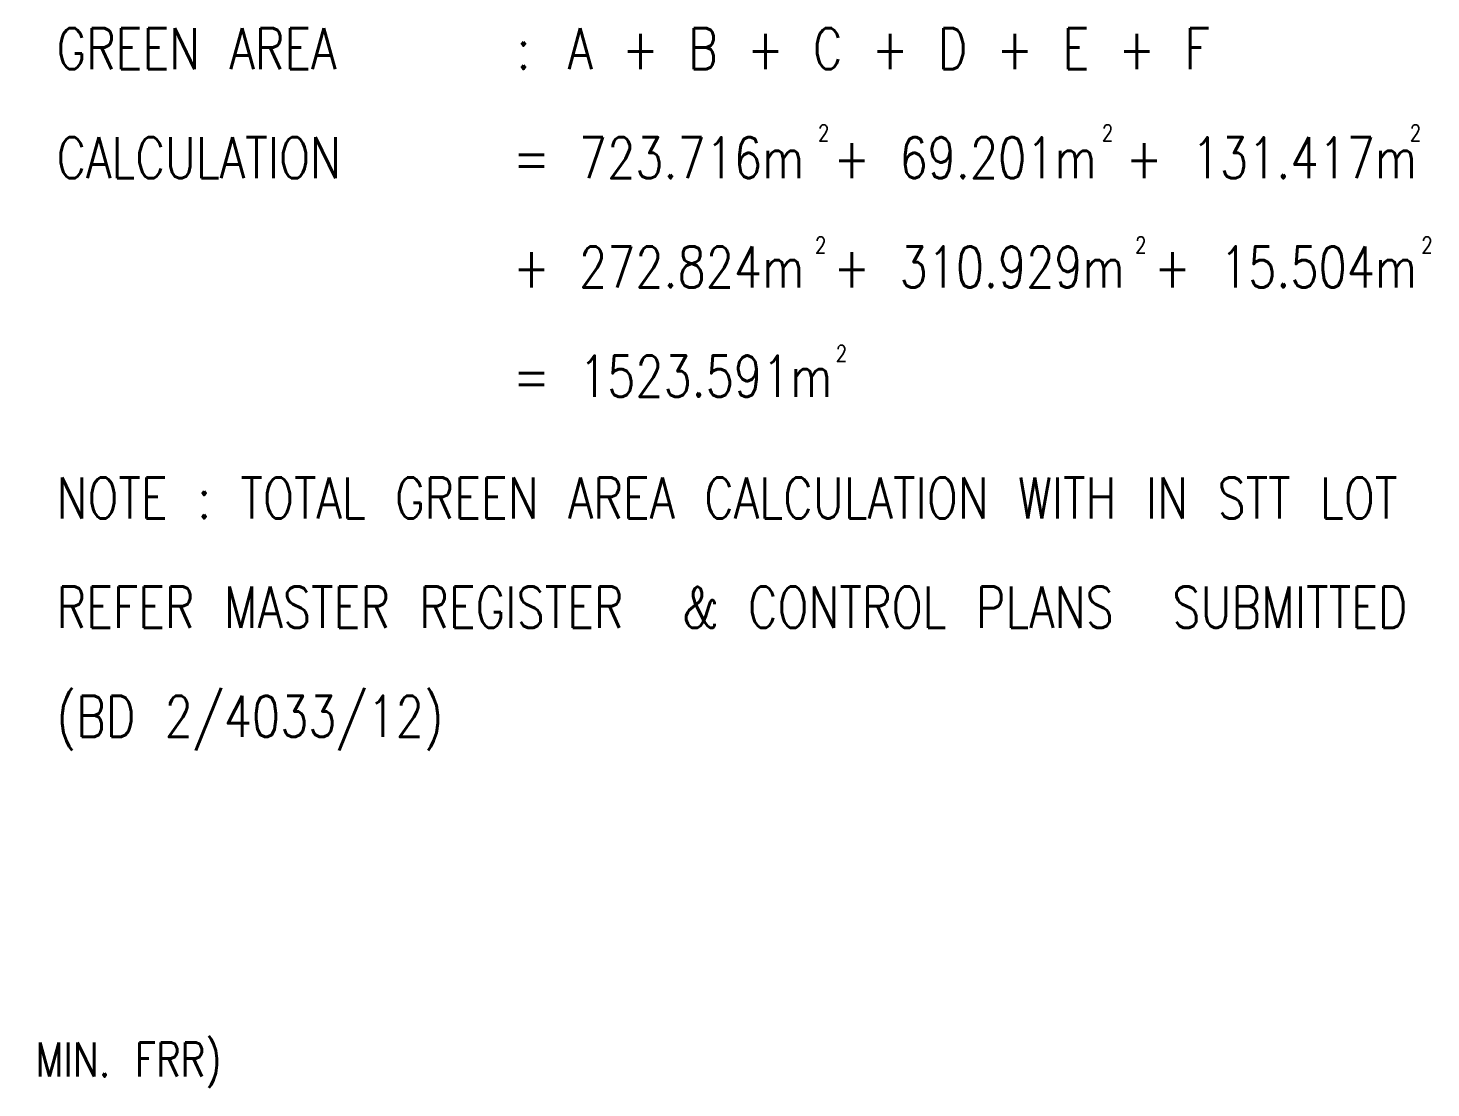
# Model space of a CAD drawing. Header units: millimetres. Extents: x 833220848 to 834439174, y 817676276 to 818025844.
# Drawn here: x 834353805 to 834374299, y 817936946 to 817952436 of the extents above; entities that cross this region are included whole.
import ezdxf

# ---------------------------------------------------------------- set-up
doc = ezdxf.new("R2010")
doc.units = ezdxf.units.MM
doc.header["$LTSCALE"] = 1000
doc.header["$MEASUREMENT"] = 0
for name, color, linetype in [('BD02T', 7, 'Continuous'), ('MGD031_1', 7, 'Continuous'), ('MGD044_1', 2, 'Continuous')]:
    doc.layers.add(name, color=color, linetype=linetype)
doc.styles.get("Standard").update_dxf_attribs({"font": 'txt.shx', "width": 0.8})

msp = doc.modelspace()

# ---------------------------------------------------------------- texts
at = {"layer": 'BD02T', "width": 0.8}
for s, p in [('GREEN AREA', (834354221.41, 817951836.26)), (':', (834360939.13, 817951836.26)), ('CALCULATION', (834354221.41, 817950240.41)), ('NOTE : TOTAL GREEN AREA CALCULATION WITH IN STT LOT', (834354221.41, 817945268.88)), ('REFER MASTER REGISTER  & CONTROL PLANS  SUBMITTED', (834354221.41, 817943673.03)), ('(BD 2/4033/12) ', (834354221.41, 817942077.18))]:
    msp.add_text(s, height=600, dxfattribs=at).set_placement(p)
at = {"layer": 'MGD031_1', "width": 0.8}
for s, height, p in [('A + B + C + D + E + F', 600, (834361687.72, 817951836.26)), ('2', 240, (834365346.27, 817950783.77)), ('2', 240, (834369493.24, 817950783.77)), ('2', 240, (834373990.96, 817950783.77)), ('= 723.716m + 69.201m + 131.417m ', 600, (834360891.2, 817950240.41)), ('2', 240, (834365302.29, 817949145.47)), ('2', 240, (834369978.74, 817949145.47)), ('2', 240, (834374159.51, 817949145.47)), ('+ 272.824m + 310.929m + 15.504m', 600, (834360891.2, 817948644.55)), ('2', 240, (834365605.14, 817947560.83)), ('= 1523.591m', 600, (834360891.2, 817947048.7))]:
    msp.add_text(s, height=height, dxfattribs=at).set_placement(p)
at = {"layer": 'MGD044_1', "width": 0.8}
msp.add_text('(WITH -/60/60 MIN. FRR)', height=500, dxfattribs=at).set_placement((834349187.17, 817937112.89))

doc.saveas('drawing.dxf')
